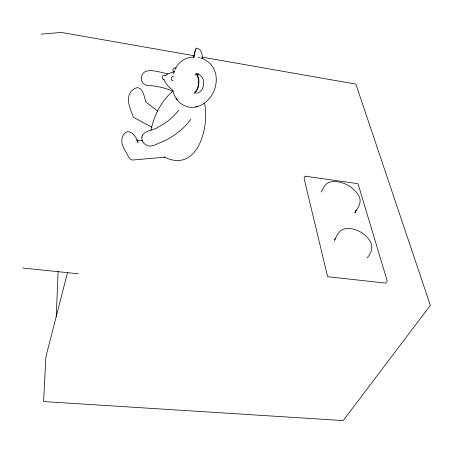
<?xml version="1.0" encoding="UTF-8"?>
<svg xmlns="http://www.w3.org/2000/svg" width="453" height="453" viewBox="0 0 453 453"><rect width="100%" height="100%" fill="white"/><g stroke="black" fill="none" stroke-linecap="round" stroke-linejoin="round"><path stroke-width="0.68" d="M56.24 316.471L58.131 271.319M202.129 58.68C203.023 54.383 201.092 48.494 196.115 48.086L194.92 51.5L193.703 57.859M193.901 57.265L194.077 56.149M194.178 55.611L195.311 50.577M151.008 130.164C154.02 115.373 161.257 101.319 172.655 91.257M67.622 272.213L45.861 356.856L43.618 401.556L343.181 420.577L430.35 305.373L355.854 84.116L201.953 57.106M187.231 123.76C180.532 131.472 171.959 137.384 162.729 141.664C157.299 143.341 151.104 148.459 145.453 144.643C143.069 142.978 141.438 140.011 141.919 137.066M142.395 135.464C145.656 129.835 153.81 130.623 158.72 126.823C166.427 122.752 173.431 117.225 178.686 110.238M141.846 137.321L142.502 135.102M173.465 73.771L174.688 70.566M175.152 69.439C178.023 61.835 185.928 57.089 193.918 57.061M356.16 209.937L354.829 212.916C357.921 207.967 362.281 202.089 358.923 196.115C356.726 191.862 353.193 188.539 349.212 185.957C343.753 182.769 337.338 180.775 330.99 181.857C325.633 182.644 323.261 187.627 321.279 192.044M195.679 49.53L195.979 49.026M367.117 257.865C371.352 253.193 373.765 246.432 369.841 240.809C367.332 236.851 363.731 233.759 359.659 231.489C354.557 228.941 348.527 227.48 342.961 229.371C338.283 231.251 336.8 236.489 334.246 240.356L335.401 238.839M187.706 123.239L190.838 119.275M165.317 75.538L169.173 73.346L173.737 71.908M195.334 74.19L196.166 73.663C206.189 74.377 205.956 91.223 196.772 93.329M195.351 75.113L196.104 74.643L196.823 74.768C199.643 79.83 199.054 88.086 194.949 92.27L194.241 92.101M197.791 106.291C189.852 109.4 180.045 105.43 176.075 97.978M195.73 107.021C218.278 101.84 225.537 66.149 200.719 57.95M164.784 157.174L132.633 160.028C130.877 160 129.569 158.703 128.777 157.242C126.647 152.825 123.584 148.827 122.117 144.105C121.54 140.883 121.647 137.299 123.646 134.564C129.337 126.727 136.591 136.999 138.086 142.576L136.987 141.047M41.195 34.139L61.291 32.423L194.297 55.764M136.257 140.096L142.531 140.724M22.65 268.034L78.295 273.765M164.116 79.468C160.147 79.377 162.74 73.103 165.634 75.861M173.641 76.534C170.781 75.968 170.294 80.708 173.182 80.798M198.035 73.992L198.827 74.128M198.221 57.372L199.479 57.605M167.916 73.748C160.119 72.791 142.525 65.13 141.24 78.273C141.155 81.427 143.295 84.439 146.37 85.238C155.532 85.753 164.682 87.61 173.091 91.347M194.099 93.058L194.886 93.25C199.45 88.607 200.107 79.422 196.964 73.799M176.143 68.244C173.595 66.359 171.296 70.996 174.229 71.976M151.902 127.236L133.363 117.231C130.43 108.782 124.06 96.789 133.052 89.632C141.404 82.854 144.394 95.645 145.566 101.766L157.678 111.098M163.861 156.812C197.276 173.963 209.671 127.536 204.592 103.488M172.157 89.683C168.533 86.97 165.351 83.443 163.776 79.145M177.197 99.926L174.411 95.396L172.65 90.056M305.192 176.172L304.065 178.414L327.615 276.687L385.763 283.114L387.219 280.956L358 183.703L305.192 176.172"/></g></svg>
